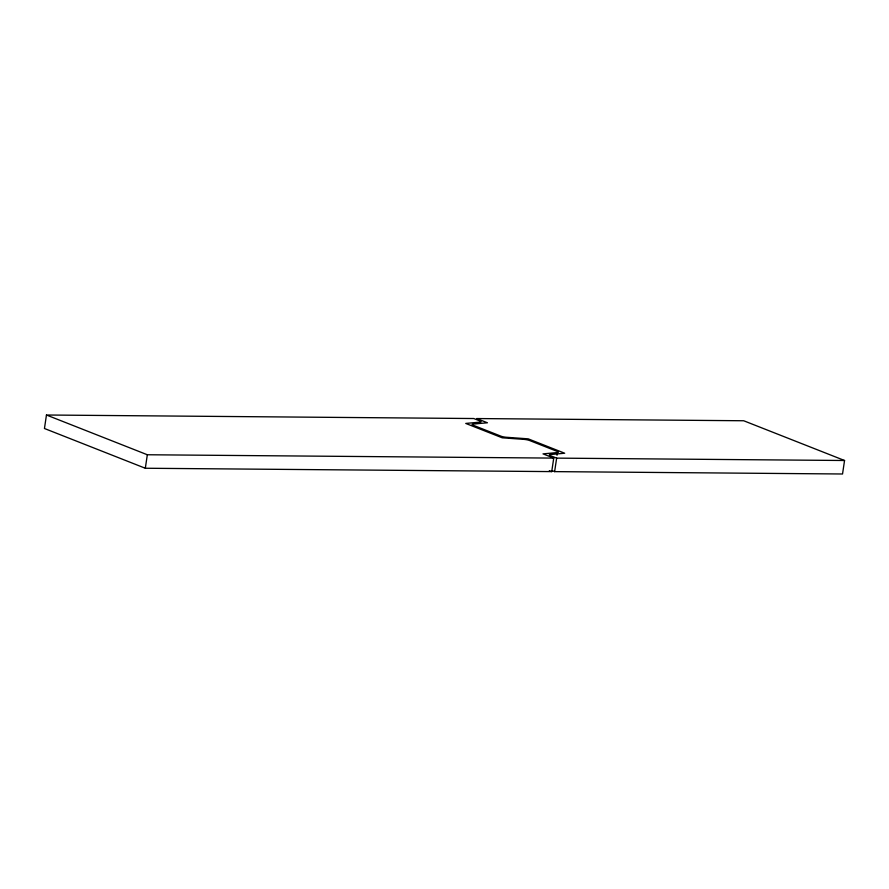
<?xml version="1.0" encoding="UTF-8"?>
<svg xmlns="http://www.w3.org/2000/svg" width="889" height="889" viewBox="0 0 889 889"><rect width="100%" height="100%" fill="white"/><g stroke="black" fill="none" stroke-linecap="round" stroke-linejoin="round"><path stroke-width="1.33" d="M46.461 415.007L44.45 428.498L145.318 468.247L551.725 471.603L553.736 458.102L543.012 453.879L557.403 452.557A4.801 0.867 8.5 0 0 557.481 451.512L529.633 440.533A5.156 0.933 8.5 0 0 523.654 439.355L502.229 437.81L465.747 423.431L480.149 422.108A4.801 0.867 8.5 0 0 480.227 421.064L473.793 418.53L46.461 415.007L147.33 454.757L553.736 458.102M145.318 468.247L147.33 454.757M557.003 455.257L557.403 452.557M554.625 471.626L556.647 458.124L550.202 455.59A4.801 0.867 8.5 0 1 550.28 454.546L564.682 453.223L528.199 438.844L506.486 437.277A4.767 0.856 8.5 0 1 500.985 436.188L472.948 425.142A4.801 0.867 8.5 0 1 473.026 424.097L487.428 422.775L476.693 418.552L743.682 420.753L844.55 460.502L842.539 473.993L554.625 471.626L552.047 470.603M556.647 458.124L844.55 460.502M549.335 470.659L551.725 471.603"/></g></svg>
